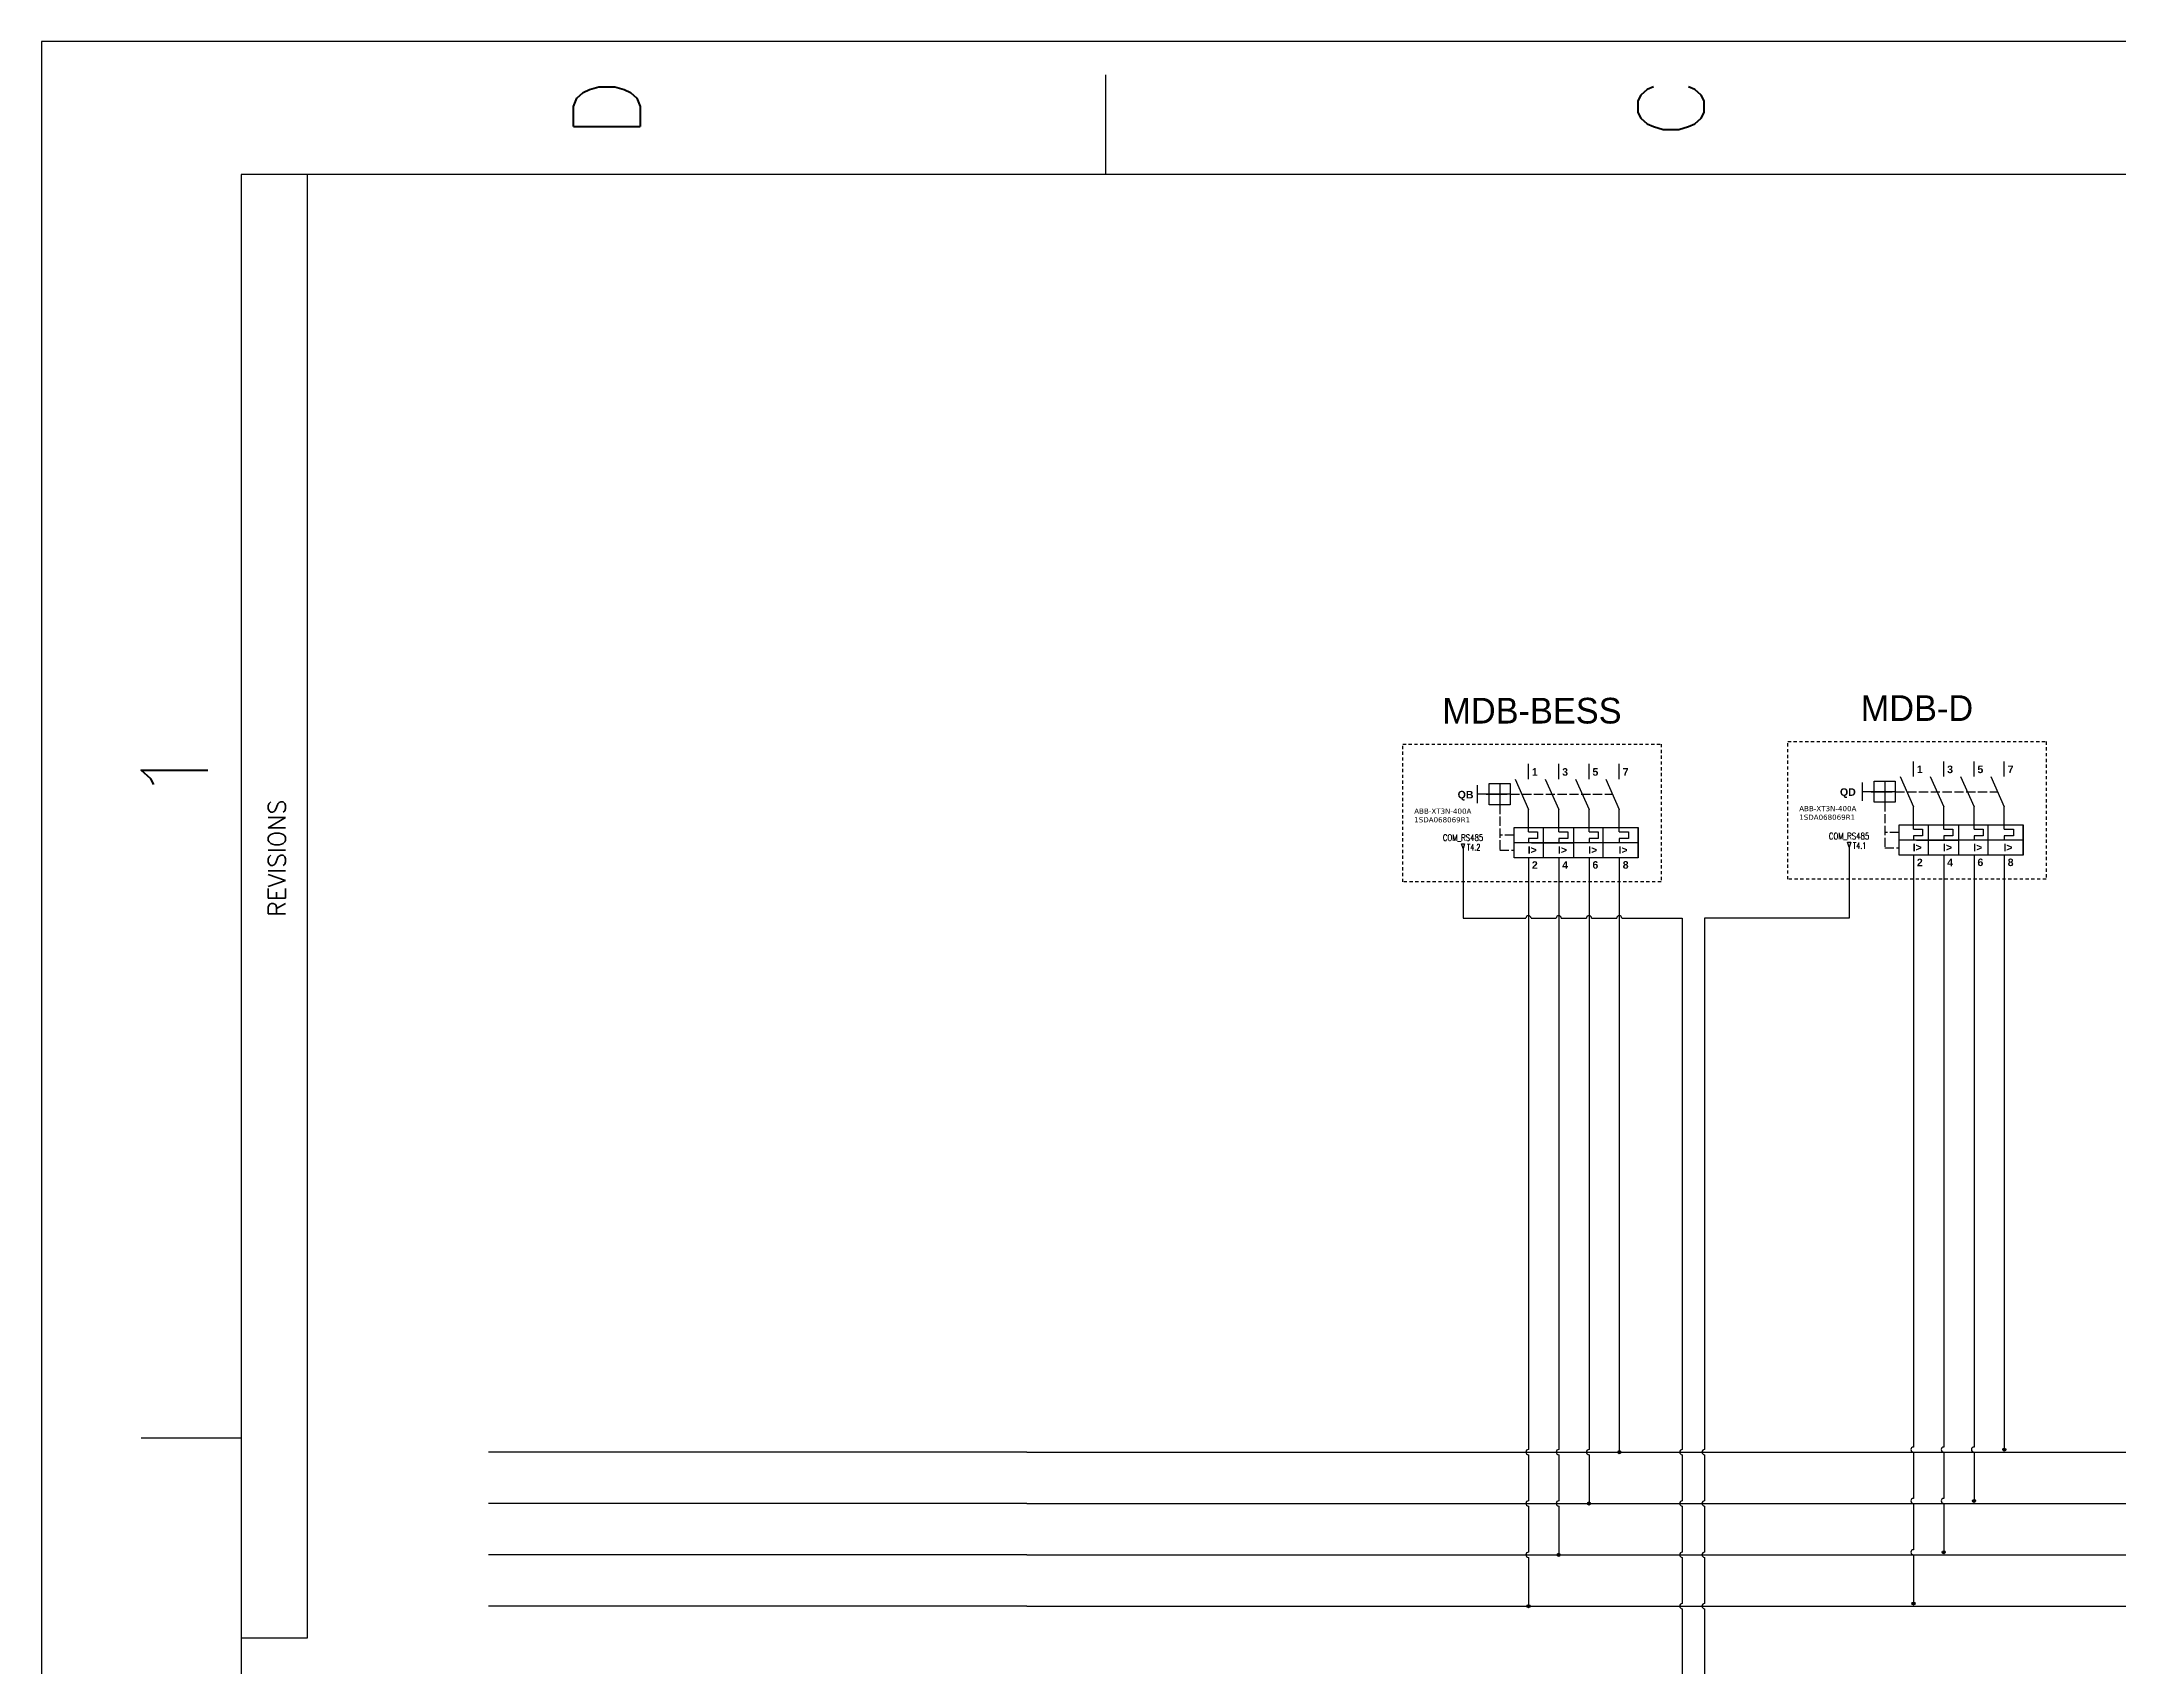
# Model space of a CAD drawing. Extents: x 4 to 170, y -32 to 186.
# Drawn here: x 4.2 to 85.1, y 122.7 to 186 of the extents above; entities that cross this region are included whole.
import ezdxf
from ezdxf.enums import TextEntityAlignment as Align

# ---------------------------------------------------------------- set-up
doc = ezdxf.new("R2010")
doc.units = 0
doc.header["$MEASUREMENT"] = 0
doc.linetypes.add('ACAD_ISO02W100', pattern=[15, 12, -3])
doc.linetypes.add('HIDDEN2', pattern=[0.1875, 0.125, -0.0625])
for name, color, linetype in [('DISCONTINUA', 7, 'ACAD_ISO02W100'), ('GRY_20AWG', 9, 'Continuous'), ('LOCBOX', 92, 'HIDDEN2'), ('PFV', 7, 'Continuous'), ('RED_18AWG', 1, 'Continuous'), ('REGEN_LINE', 4, 'Continuous'), ('SYMS', 7, 'Continuous'), ('Title Block', 7, 'Continuous'), ('Viewport', 7, 'Continuous')]:
    doc.layers.add(name, color=color, linetype=linetype)
doc.styles.add('Roman', font='romans')
doc.styles.add('TRINIDAD', font='')
doc.styles.add('WD', font='romans.shx')
doc.styles.get('TRINIDAD').set_extended_font_data('Arial')

# ---------------------------------------------------------------- blocks, each defined once
blk = doc.blocks.new('ANSI_border_C')
at = {"layer": 'Title Block'}
for p, q in [((21, 16), (0, 16)), ((21, 0), (21, 16)), ((15.75, 15.25), (15.75, 15.625)), ((20.5, 15.25), (0.5, 15.25)), ((15, 15.25), (15, 15)), ((20.5, 0.75), (20.5, 15.25)), ((15, 15), (20.5, 15)), ((20.5, 12), (20.875, 12))]:
    blk.add_line(p, q, dxfattribs=at)
at = {"layer": 'Title Block', "style": 'Roman'}
for s, p in [('1', (18.25, 15.5)), ('D', (20.75, 13.875)), ('C', (20.75, 9.875))]:
    blk.add_text(s, height=0.25, dxfattribs=at).set_placement(p, align=Align.MIDDLE_CENTER)
blk.add_text('REVISIONS', height=0.065, dxfattribs=at).set_placement((17.7102, 15.0825))
blk = doc.blocks.new('JIC_border_C')
at = {"xscale": 10.36509338838034, "yscale": 10.36509338838034, "zscale": 10.36509338838034, "rotation": 90}
blk.add_blockref('ANSI_border_C', (170.059, -31.634), dxfattribs=at)
blk = doc.blocks.new('HA1D2')
blk.add_lwpolyline([(0, 0.094), (0.031, 0.094), (0, 0), (-0.031, 0.094), (0, 0.094)])
at = {"style": 'WD', "width": 0.8, "flags": 8}
blk.add_attdef('WIRENO', text='', height=0.125, dxfattribs=at).set_placement((0, 0.15), align=Align.CENTER)
at = {"style": 'WD', "flags": 1}
for tag, p in [('X8TERM01', (0, 0)), ('SIGCODE', (0.026, 0.066))]:
    blk.add_attdef(tag, p, '', height=0.01, dxfattribs=at)
at = {"style": 'WD', "width": 0.7}
for tag, p in [('XREF', (0.077, -0.037)), ('DESC1', (0.077, -0.206))]:
    blk.add_attdef(tag, p, '', height=0.125, dxfattribs=at)
blk = doc.blocks.new('WDDOT')
for radius in [0.03, 0.0187, 0.00929]:
    blk.add_circle((0, 0), radius)

msp = doc.modelspace()

# ---------------------------------------------------------------- linework, layer by layer
at = {"layer": 'DISCONTINUA', "color": 7, "linetype": 'ACAD_ISO02W100', "ltscale": 0.03}
for p, q in [((61.03, 156.295), (61.03, 154.526)), ((61.443, 156.707), (65.424, 156.707)), ((76.03, 156.395), (76.03, 154.626)), ((76.443, 156.807), (80.424, 156.807)), ((61.596, 155.115), (61.03, 155.115)), ((76.596, 155.215), (76.03, 155.215)), ((76.03, 154.626), (76.596, 154.626)), ((61.03, 154.526), (61.596, 154.526))]:
    msp.add_line(p, q, dxfattribs=at)
at = {"layer": 'GRY_20AWG'}
for p, q in [((59.602, 154.592), (59.602, 151.875)), ((74.642, 154.652), (74.642, 151.875)), ((59.602, 151.875), (62.051, 151.875)), ((62.251, 151.875), (63.23, 151.875)), ((63.43, 151.875), (64.409, 151.875)), ((64.609, 151.875), (65.588, 151.875)), ((65.788, 151.875), (68.143, 151.875)), ((68.143, 151.875), (68.143, 131.176)), ((74.642, 151.875), (69.01, 151.875)), ((69.01, 151.875), (69.01, 131.176)), ((68.143, 130.976), (68.143, 129.176)), ((69.01, 130.976), (69.01, 129.176)), ((68.143, 128.976), (68.143, 127.176)), ((69.01, 128.976), (69.01, 127.176)), ((68.143, 126.976), (68.143, 125.176)), ((69.01, 126.976), (69.01, 125.176)), ((68.143, 124.976), (68.143, 102.554)), ((69.01, 124.976), (69.01, 101.86))]:
    msp.add_line(p, q, dxfattribs=at)
for centre, start, end in [((62.151, 151.875), 0, 180), ((63.33, 151.875), 0, 180), ((64.509, 151.875), 0, 180), ((65.688, 151.875), 0, 180), ((68.143, 131.076), 90, 270), ((69.01, 131.076), 90, 270), ((68.143, 129.076), 90, 270), ((69.01, 129.076), 90, 270), ((68.143, 127.076), 90, 270), ((69.01, 127.076), 90, 270), ((68.143, 125.076), 90, 270), ((69.01, 125.076), 90, 270)]:
    msp.add_arc(centre, 0.1, start, end, dxfattribs=at)
at = {"layer": 'LOCBOX', "color": 6}
for p, q in [((57.257, 158.664), (67.316, 158.664)), ((57.257, 153.293), (57.257, 158.664)), ((67.316, 158.664), (67.316, 153.293)), ((72.257, 158.764), (82.316, 158.764)), ((72.257, 153.393), (72.257, 158.764)), ((82.316, 158.764), (82.316, 153.393)), ((67.316, 153.293), (57.257, 153.293)), ((82.316, 153.393), (72.257, 153.393))]:
    msp.add_line(p, q, dxfattribs=at)
at = {"layer": 'PFV', "color": 7}
for points in [[(62.151, 157.415, 0), (62.151, 157.887, 0)], [(62.151, 157.297, 0), (62.151, 157.887, 0)], [(63.33, 157.415, 0), (63.33, 157.887, 0)], [(64.509, 157.415, 0), (64.509, 157.887, 0)], [(65.688, 157.415, 0), (65.688, 157.887, 0)], [(77.151, 157.515, 0), (77.151, 157.987, 0)], [(77.151, 157.397, 0), (77.151, 157.987, 0)], [(78.33, 157.515, 0), (78.33, 157.987, 0)], [(79.509, 157.515, 0), (79.509, 157.987, 0)], [(80.688, 157.515, 0), (80.688, 157.987, 0)], [(60.5, 156.707, 0), (60.853, 156.707, 0)], [(60.853, 156.707, 0), (61.325, 156.707, 0)], [(75.5, 156.807, 0), (75.853, 156.807, 0)], [(75.853, 156.807, 0), (76.325, 156.807, 0)], [(62.268, 154.821, 0), (62.74, 154.821, 0)], [(62.74, 154.821, 0), (63.33, 154.821, 0)], [(63.33, 154.821, 0), (63.919, 154.821, 0)], [(77.268, 154.921, 0), (77.74, 154.921, 0)], [(77.74, 154.921, 0), (78.33, 154.921, 0)], [(78.33, 154.921, 0), (78.919, 154.921, 0)]]:
    msp.add_polyline3d(points, dxfattribs=at)
at = {"layer": 'RED_18AWG'}
for p, q in [((62.151, 153.759), (62.151, 131.176)), ((63.33, 153.995), (63.33, 131.176)), ((64.509, 153.759), (64.509, 131.176)), ((65.688, 153.759), (65.688, 131.131)), ((77.151, 153.859), (77.151, 131.276)), ((78.33, 154.095), (78.33, 131.276)), ((79.509, 153.859), (79.509, 131.276)), ((80.688, 153.859), (80.688, 131.231)), ((62.151, 139.438), (62.151, 131.176)), ((63.33, 139.438), (63.33, 131.176)), ((64.509, 139.438), (64.509, 131.176)), ((65.688, 139.438), (65.688, 131.131)), ((77.151, 139.538), (77.151, 131.276)), ((78.33, 139.538), (78.33, 131.276)), ((79.509, 139.538), (79.509, 131.276)), ((80.688, 139.538), (80.688, 131.231)), ((42.602, 131.076), (21.632, 131.076)), ((42.602, 131.076), (88.826, 131.076)), ((62.151, 130.976), (62.151, 129.176)), ((63.33, 130.976), (63.33, 129.176)), ((64.509, 130.976), (64.509, 129.131)), ((77.151, 131.076), (77.151, 129.276)), ((78.33, 131.076), (78.33, 129.276)), ((79.509, 131.076), (79.509, 129.231)), ((42.602, 129.076), (21.632, 129.076)), ((42.602, 129.076), (88.794, 129.076)), ((62.151, 128.976), (62.151, 127.176)), ((63.33, 128.976), (63.33, 127.131)), ((77.151, 129.076), (77.151, 127.276)), ((78.33, 129.076), (78.33, 127.231)), ((42.602, 127.076), (21.632, 127.076)), ((42.602, 127.076), (88.794, 127.076)), ((77.151, 127.076), (77.151, 125.231)), ((62.151, 126.976), (62.151, 125.131)), ((42.602, 125.076), (21.632, 125.076)), ((42.602, 125.076), (88.88, 125.076))]:
    msp.add_line(p, q, dxfattribs=at)
for centre in [(62.151, 131.076), (63.33, 131.076), (64.509, 131.076), (77.151, 131.176), (78.33, 131.176), (79.509, 131.176), (62.151, 129.076), (63.33, 129.076), (77.151, 129.176), (78.33, 129.176), (62.151, 127.076), (77.151, 127.176)]:
    msp.add_arc(centre, 0.1, 90, 270, dxfattribs=at)
at = {"layer": 'REGEN_LINE', "color": 7, "linetype": 'Continuous'}
for p, q in [((60.146, 157.061), (60.146, 156.354)), ((61.03, 157.12), (61.03, 156.295)), ((61.626, 157.297), (62.151, 156.118)), ((62.806, 157.297), (63.33, 156.118)), ((63.985, 157.297), (64.509, 156.118)), ((65.164, 157.297), (65.688, 156.118)), ((75.146, 157.161), (75.146, 156.454)), ((76.03, 157.22), (76.03, 156.395)), ((76.626, 157.397), (77.151, 156.218)), ((77.806, 157.397), (78.33, 156.218)), ((78.985, 157.397), (79.509, 156.218)), ((80.164, 157.397), (80.688, 156.218)), ((61.443, 156.707), (60.146, 156.707)), ((76.443, 156.807), (75.146, 156.807)), ((62.151, 155.249), (62.507, 155.249)), ((62.507, 154.982), (62.151, 154.982)), ((62.151, 154.982), (62.151, 154.821)), ((62.507, 155.249), (62.507, 154.982)), ((63.33, 155.249), (63.686, 155.249)), ((63.686, 154.982), (63.33, 154.982)), ((63.33, 154.982), (63.33, 154.821)), ((63.686, 155.249), (63.686, 154.982)), ((64.509, 155.249), (64.865, 155.249)), ((64.865, 154.982), (64.509, 154.982)), ((64.509, 154.982), (64.509, 154.821)), ((64.865, 155.249), (64.865, 154.982)), ((65.688, 155.249), (66.045, 155.249)), ((66.045, 154.982), (65.688, 154.982)), ((65.688, 154.982), (65.688, 154.821)), ((66.045, 155.249), (66.045, 154.982)), ((77.151, 155.349), (77.507, 155.349)), ((77.507, 155.082), (77.151, 155.082)), ((77.151, 155.082), (77.151, 154.921)), ((77.507, 155.349), (77.507, 155.082)), ((78.33, 155.349), (78.686, 155.349)), ((78.686, 155.082), (78.33, 155.082)), ((78.33, 155.082), (78.33, 154.921)), ((78.686, 155.349), (78.686, 155.082)), ((79.509, 155.349), (79.865, 155.349)), ((79.865, 155.082), (79.509, 155.082)), ((79.509, 155.082), (79.509, 154.921)), ((79.865, 155.349), (79.865, 155.082)), ((80.688, 155.349), (81.045, 155.349)), ((81.045, 155.082), (80.688, 155.082)), ((80.688, 155.082), (80.688, 154.921)), ((81.045, 155.349), (81.045, 155.082))]:
    msp.add_line(p, q, dxfattribs=at)
for points in [[(60.618, 157.12), (61.443, 157.12), (61.443, 156.295), (60.618, 156.295)], [(75.618, 157.22), (76.443, 157.22), (76.443, 156.395), (75.618, 156.395)], [(61.596, 155.41), (66.43, 155.41), (66.43, 154.83), (61.596, 154.821)], [(76.596, 155.51), (81.43, 155.51), (81.43, 154.93), (76.596, 154.921)], [(61.596, 154.821), (66.43, 154.83), (66.43, 154.231), (61.596, 154.231)], [(76.596, 154.921), (81.43, 154.93), (81.43, 154.331), (76.596, 154.331)]]:
    msp.add_lwpolyline(points, close=True, dxfattribs=at)
for points in [[(62.151, 157.297, 0), (62.151, 157.887, 0)], [(63.33, 157.297, 0), (63.33, 157.887, 0)], [(64.509, 157.297, 0), (64.509, 157.887, 0)], [(65.688, 157.297, 0), (65.688, 157.887, 0)], [(77.151, 157.397, 0), (77.151, 157.987, 0)], [(78.33, 157.397, 0), (78.33, 157.987, 0)], [(79.509, 157.397, 0), (79.509, 157.987, 0)], [(80.688, 157.397, 0), (80.688, 157.987, 0)], [(77.151, 155.349, 0), (77.151, 156.218, 0)], [(78.33, 155.349, 0), (78.33, 156.218, 0)], [(79.509, 155.349, 0), (79.509, 156.218, 0)], [(80.688, 155.349, 0), (80.688, 156.218, 0)], [(62.151, 155.249, 0), (62.151, 156.118, 0)], [(62.74, 154.231, 0), (62.74, 155.41, 0)], [(63.33, 155.249, 0), (63.33, 156.118, 0)], [(63.919, 154.231, 0), (63.919, 155.41, 0)], [(64.509, 155.249, 0), (64.509, 156.118, 0)], [(65.064, 154.231, 0), (65.064, 155.41, 0)], [(65.688, 155.249, 0), (65.688, 156.118, 0)], [(66.43, 154.231, 0), (66.43, 155.41, 0)], [(77.74, 154.331, 0), (77.74, 155.51, 0)], [(78.919, 154.331, 0), (78.919, 155.51, 0)], [(80.064, 154.331, 0), (80.064, 155.51, 0)], [(81.43, 154.331, 0), (81.43, 155.51, 0)], [(62.151, 154.231, 0), (62.151, 153.759, 0)], [(63.33, 154.231, 0), (63.33, 153.759, 0)], [(64.509, 154.231, 0), (64.509, 153.759, 0)], [(65.688, 154.231, 0), (65.688, 153.759, 0)], [(77.151, 154.331, 0), (77.151, 153.859, 0)], [(78.33, 154.331, 0), (78.33, 153.859, 0)], [(79.509, 154.331, 0), (79.509, 153.859, 0)], [(80.688, 154.331, 0), (80.688, 153.859, 0)]]:
    msp.add_polyline3d(points, dxfattribs=at)

# ---------------------------------------------------------------- block references
at = {"layer": 'SYMS'}
ref = msp.add_blockref('HA1D2', (59.602, 154.592), dxfattribs=dict(at, xscale=2, yscale=2, zscale=2))
ref.add_attrib('WIRENO', 'COM_RS485', dxfattribs={"layer": '0', "color": 2, "height": 0.25, "style": 'WD', "width": 0.8, "flags": 8}).set_placement((59.602, 154.892), align=Align.CENTER)
ref.add_attrib('XREF', 'T4.2', (59.755, 154.518), dxfattribs={"layer": '0', "height": 0.25, "style": 'WD', "width": 0.7})
ref = msp.add_blockref('HA1D2', (74.642, 154.652), dxfattribs=dict(at, xscale=2, yscale=2, zscale=2))
ref.add_attrib('WIRENO', 'COM_RS485', dxfattribs={"layer": '0', "color": 2, "height": 0.25, "style": 'WD', "width": 0.8, "flags": 8}).set_placement((74.642, 154.952), align=Align.CENTER)
ref.add_attrib('XREF', 'T4.1', (74.795, 154.577), dxfattribs={"layer": '0', "height": 0.25, "style": 'WD', "width": 0.7})
at = {"layer": 'SYMS', "xscale": 2, "yscale": 2, "zscale": 2}
for p in [(65.688, 131.076), (80.688, 131.176), (64.509, 129.076), (79.509, 129.176), (63.33, 127.076), (78.33, 127.176), (62.151, 125.076), (77.151, 125.176)]:
    msp.add_blockref('WDDOT', p, dxfattribs=at)
at = {"layer": 'Viewport'}
msp.add_blockref('JIC_border_C', (0, 0), dxfattribs=at)

# ---------------------------------------------------------------- texts
at = {"color": 7, "char_height": 0.29362, "width": 238.22195, "style": 'TRINIDAD'}
for s, insert, attachment_point in [('{\\fArial|b1|i0|c0|p34;1}', (77.284, 157.824), 1), ('{\\fArial|b1|i0|c0|p34;3}', (78.464, 157.824), 1), ('{\\fArial|b1|i0|c0|p34;5}', (79.643, 157.824), 1), ('{\\fArial|b1|i0|c0|p34;7}', (80.822, 157.824), 1), ('{\\fArial|b1|i0|c0|p34;1}', (62.284, 157.724), 1), ('{\\fArial|b1|i0|c0|p34;3}', (63.464, 157.724), 1), ('{\\fArial|b1|i0|c0|p34;5}', (64.643, 157.724), 1), ('{\\fArial|b1|i0|c0|p34;7}', (65.822, 157.724), 1), ('{\\fArial|b1|i0|c0|p34;QB}', (59.392, 156.839), 1), ('{\\fArial|b1|i0|c0|p34;QD}', (74.287, 156.939), 1), ('{\\fArial|b1|i0|c0|p34;I>}', (62.119, 154.683), 1), ('{\\fArial|b1|i0|c0|p34;I>}', (63.298, 154.683), 1), ('{\\fArial|b1|i0|c0|p34;I>}', (64.477, 154.683), 1), ('{\\fArial|b1|i0|c0|p34;I>}', (65.657, 154.683), 1), ('{\\fArial|b1|i0|c0|p34;I>}', (77.119, 154.783), 1), ('{\\fArial|b1|i0|c0|p34;I>}', (78.298, 154.783), 1), ('{\\fArial|b1|i0|c0|p34;I>}', (79.477, 154.783), 1), ('{\\fArial|b1|i0|c0|p34;I>}', (80.657, 154.783), 1), ('{\\fArial|b1|i0|c0|p34;2}', (62.284, 153.804), 7), ('{\\fArial|b1|i0|c0|p34;4}', (63.464, 153.804), 7), ('{\\fArial|b1|i0|c0|p34;6}', (64.643, 153.804), 7), ('{\\fArial|b1|i0|c0|p34;8}', (65.822, 153.804), 7), ('{\\fArial|b1|i0|c0|p34;2}', (77.284, 153.904), 7), ('{\\fArial|b1|i0|c0|p34;4}', (78.464, 153.904), 7), ('{\\fArial|b1|i0|c0|p34;6}', (79.643, 153.904), 7), ('{\\fArial|b1|i0|c0|p34;8}', (80.822, 153.904), 7)]:
    msp.add_mtext(s, dxfattribs=dict(at, insert=insert, attachment_point=attachment_point))
at = {"char_height": 0.20175, "attachment_point": 1}
for insert in [(72.699, 156.25), (57.699, 156.15)]:
    msp.add_mtext_dynamic_manual_height_columns('{\\fVerdana|b0|i0|c0|p34;\\C242;\\c2564301;ABB-XT3N-400A^J1SDA068069R1}', width=3.16583, gutter_width=0.325, heights=[0], dxfattribs=dict(at, insert=insert))
at = {"layer": 'LOCBOX', "color": 6}
for s, p in [('MDB-BESS', (62.286, 159.164)), ('MDB-D', (77.286, 159.264))]:
    msp.add_text(s, height=1, dxfattribs=at).set_placement(p, align=Align.BOTTOM_CENTER)

doc.saveas('drawing.dxf')
